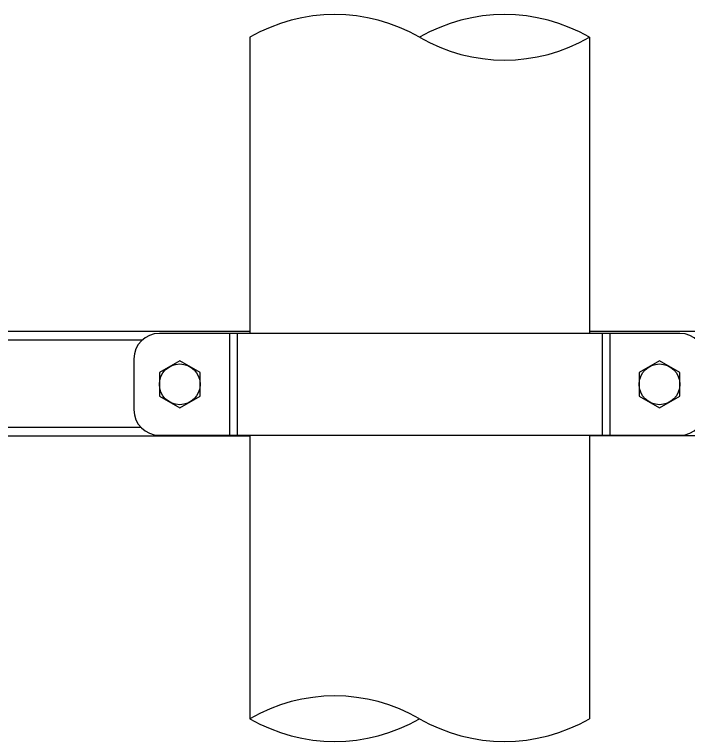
# Model space of a CAD drawing. Extents: x 1382187 to 1725648, y 860327 to 1571294.
# Drawn here: x 1533055 to 1535219, y 1226704 to 1229038 of the extents above; entities that cross this region are included whole.
import ezdxf

# ---------------------------------------------------------------- set-up
doc = ezdxf.new("R2010")
doc.units = 0
doc.header["$LTSCALE"] = 1000
doc.header["$MEASUREMENT"] = 0

msp = doc.modelspace()

# ---------------------------------------------------------------- linework, layer by layer
for p, q in [((1533810.6, 1228965), (1533810.6, 1228014.4)), ((1534900.7, 1228965), (1534900.7, 1228014.4)), ((1533810.6, 1228020.6), (1532013.6, 1228020.6)), ((1535191, 1228014.4), (1533520.3, 1228014.4)), ((1533745.2, 1228014.4), (1533745.2, 1227687.3)), ((1533769.7, 1228014.4), (1533769.7, 1227687.3)), ((1535894.2, 1228020.7), (1534900.7, 1228020.7)), ((1534941.5, 1228014.4), (1534941.5, 1227687.3)), ((1534966.1, 1228014.4), (1534966.1, 1227687.3)), ((1533465.1, 1227992.9), (1532013.6, 1227992.9)), ((1533438.5, 1227932.6), (1533438.5, 1227769)), ((1533585.7, 1227926.3), (1533520.3, 1227888.6)), ((1533651.1, 1227888.6), (1533585.7, 1227926.3)), ((1535125.5, 1227926.3), (1535060.1, 1227888.6)), ((1535191, 1227888.6), (1535125.5, 1227926.3)), ((1533520.3, 1227888.6), (1533520.3, 1227813)), ((1533651.1, 1227813), (1533651.1, 1227888.6)), ((1535060.1, 1227888.6), (1535060.1, 1227813)), ((1535191, 1227813), (1535191, 1227888.6)), ((1533520.3, 1227813), (1533585.7, 1227775.3)), ((1533585.7, 1227775.3), (1533651.1, 1227813)), ((1535060.1, 1227813), (1535125.5, 1227775.3)), ((1535125.5, 1227775.3), (1535191, 1227813)), ((1533460.9, 1227712.8), (1532053.9, 1227712.8)), ((1533810.6, 1227685), (1532013.6, 1227684.6)), ((1533520.3, 1227687.3), (1535191, 1227687.3)), ((1533810.6, 1227687.3), (1533810.6, 1226777.5)), ((1534900.7, 1227687.3), (1534900.7, 1226777.5)), ((1535893.7, 1227685.4), (1534900.7, 1227685.2))]:
    msp.add_line(p, q)
for centre in [(1533585.7, 1227850.8), (1535125.5, 1227850.8)]:
    msp.add_circle(centre, 65.4)
for centre, radius, start, end in [((1534083.1, 1228493), 545, 60, 120), ((1534628.1, 1228493), 545, 60, 120), ((1534628.1, 1229437), 545, 240, 300), ((1533520.3, 1227932.6), 81.8, 90, 180), ((1535191, 1227932.6), 81.8, 0, 90), ((1533520.3, 1227769), 81.8, 180, 270), ((1535191, 1227769), 81.8, 270, 0), ((1534083.1, 1226305.5), 545, 60, 120), ((1534083.1, 1227249.5), 545, 240, 300), ((1534628.1, 1227249.5), 545, 240, 300)]:
    msp.add_arc(centre, radius, start, end)

doc.saveas('drawing.dxf')
